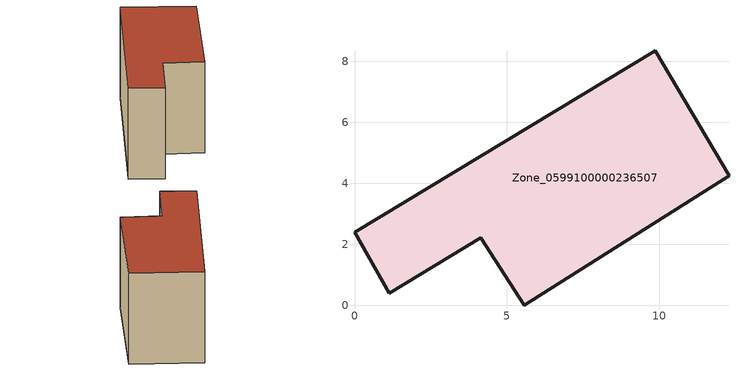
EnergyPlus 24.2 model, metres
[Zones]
Zone_0599100000236507
 floor ground (C_G): 4.14,2.22 1.14,0.39 0,2.4 9.86,8.35 12.28,4.25 5.56,0 z0
 wall outside (C_F): 9.86,8.35 0,2.4 1.14,0.39 4.14,2.22 5.56,0 12.28,4.25 9.86,8.35 z0:6.32
 roof outside (C_R): 5.56,0 12.28,4.25 9.86,8.35 0,2.4 1.14,0.39 4.14,2.22 z6.32
[BUILDING]
Pand.0599100000236507: North Axis=0; Terrain=City; Loads Convergence Tolerance Value=0.04; Temperature Convergence Tolerance Value=0.4; Solar Distribution=FullExterior; Maximum Number of Warmup Days=25; Minimum Number of Warmup Days=1
[Site:Location]
Rotterdam.The.Hague.AP_ZH_NLD Design_Conditions: Latitude=51.96; Longitude=4.45; Time Zone=1; Elevation=-4.5
[SITE:GROUNDTEMPERATURE:BUILDINGSURFACE]
18, 18, 18, 18, 18, 18, 18, 18, 18, 18, 18, 18
[MATERIAL] Thermal Absorptance=0.9; Solar Absorptance=0.7; Visible Absorptance=0.7
Name | Roughness | Thickness | Conductivity | Density | Specific Heat
G.TC.1946 | MediumSmooth | 0.15 | 1 | 540 | 1210
F.TC.1946 | Rough | 0.3 | 0.857143 | 1920 | 840
R.TC.1946 | MediumRough | 0.2 | 0.909091 | 1500 | 1000
[CONSTRUCTION]
C_G: G.TC.1946
C_F: F.TC.1946
C_R: R.TC.1946
[ZONE]
Zone_0599100000236507: Type=1; Multiplier=1; Ceiling Height=Autocalculate; Volume=Autocalculate; Floor Area=autocalculate; Part of Total Floor Area=Yes
[ZONEINFILTRATION:DESIGNFLOWRATE]
Infil_Zone_0599100000236507: Zone or ZoneList or Space or SpaceList=Zone_0599100000236507; Schedule=AlwaysOn; Design Flow Rate Calculation Method=Flow/Area; Flow Rate per Floor Area=0.003; Constant Term Coefficient=1; Temperature Term Coefficient=0; Velocity Term Coefficient=0; Velocity Squared Term Coefficient=0
[HVACTEMPLATE:ZONE:IDEALLOADSAIRSYSTEM]
Zone_0599100000236507: Maximum Heating Supply Air Temperature=50; Minimum Cooling Supply Air Temperature=13; Maximum Heating Supply Air Humidity Ratio=0.0156; Minimum Cooling Supply Air Humidity Ratio=0.0077; Heating Limit=NoLimit; Cooling Limit=NoLimit; Dehumidification Control Type=ConstantSensibleHeatRatio; Cooling Sensible Heat Ratio=0.7; Dehumidification Setpoint=60; Humidification Control Type=None; Humidification Setpoint=30; Outdoor Air Method=None; Outdoor Air Flow Rate per Person=0.00944; Outdoor Air Flow Rate per Zone Floor Area=0; Outdoor Air Flow Rate per Zone=0; Demand Controlled Ventilation Type=None; Outdoor Air Economizer Type=NoEconomizer; Heat Recovery Type=None; Sensible Heat Recovery Effectiveness=0.7; Latent Heat Recovery Effectiveness=0.65
[ZONECONTROL:THERMOSTAT]
ThermostatControl_Zone_0599100000236507: Zone or ZoneList=Zone_0599100000236507; Control Type Schedule=DualSetpointControlType; Control 1=Thermostat_Zone_0599100000236507; Temperature Difference Between Cutout And Setpoint=0
[THERMOSTATSETPOINT:DUALSETPOINT]
Thermostat_Zone_0599100000236507: Heating Setpoint Temperature Schedule=HeatingSetpoint_Zone_0599100000236507; Cooling Setpoint Temperature Schedule=CoolingSetpoint_Zone_0599100000236507
[SCHEDULE:COMPACT]
HeatingSetpoint_Zone_0599100000236507: Through: 12/31, For: AllDays, Until: 24:00, 21
CoolingSetpoint_Zone_0599100000236507: Through: 12/31, For: AllDays, Until: 24:00, 24
DualSetpointControlType: Through: 12/31, For: AllDays, Until: 24:00, 4
AlwaysOn: Through: 12/31, For: AllDays, Until: 24:00, 1
